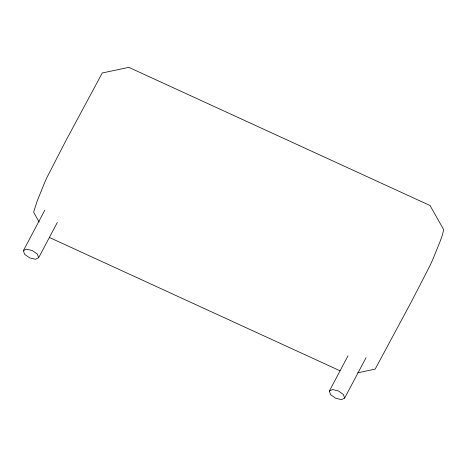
<?xml version="1.0" encoding="UTF-8"?>
<svg xmlns="http://www.w3.org/2000/svg" width="467" height="467" viewBox="0 0 467 467"><rect width="100%" height="100%" fill="white"/><g stroke="black" fill="none" stroke-linecap="round" stroke-linejoin="round"><path stroke-width="0.7" d="M57.33 222.45L38.65 257.72L35.445 259.273L29.631 257.86L24.623 254.311L23.35 250.703L44.744 210.296M366.04 357.687L344.646 398.094L341.441 399.641L335.627 398.228L330.618 394.679L329.346 391.072L348.02 355.796M23.35 250.703L26.555 249.15L32.369 250.563L37.378 254.112L38.65 257.72M329.346 391.072L332.551 389.519L338.365 390.932L343.373 394.481L344.646 398.094M357.699 372.812L375.17 369.117L411.55 301.448L430.551 264.526L433.09 258.736L440.223 241.147L442.459 234.813L443.65 229.571L430.049 205.533L128.834 67.359L102.273 72.969L65.894 140.637L46.893 177.559L44.353 183.35L37.22 200.938L33.817 211.475L33.793 212.52L39.164 222.006M49.385 237.464L340.005 370.78"/></g></svg>
